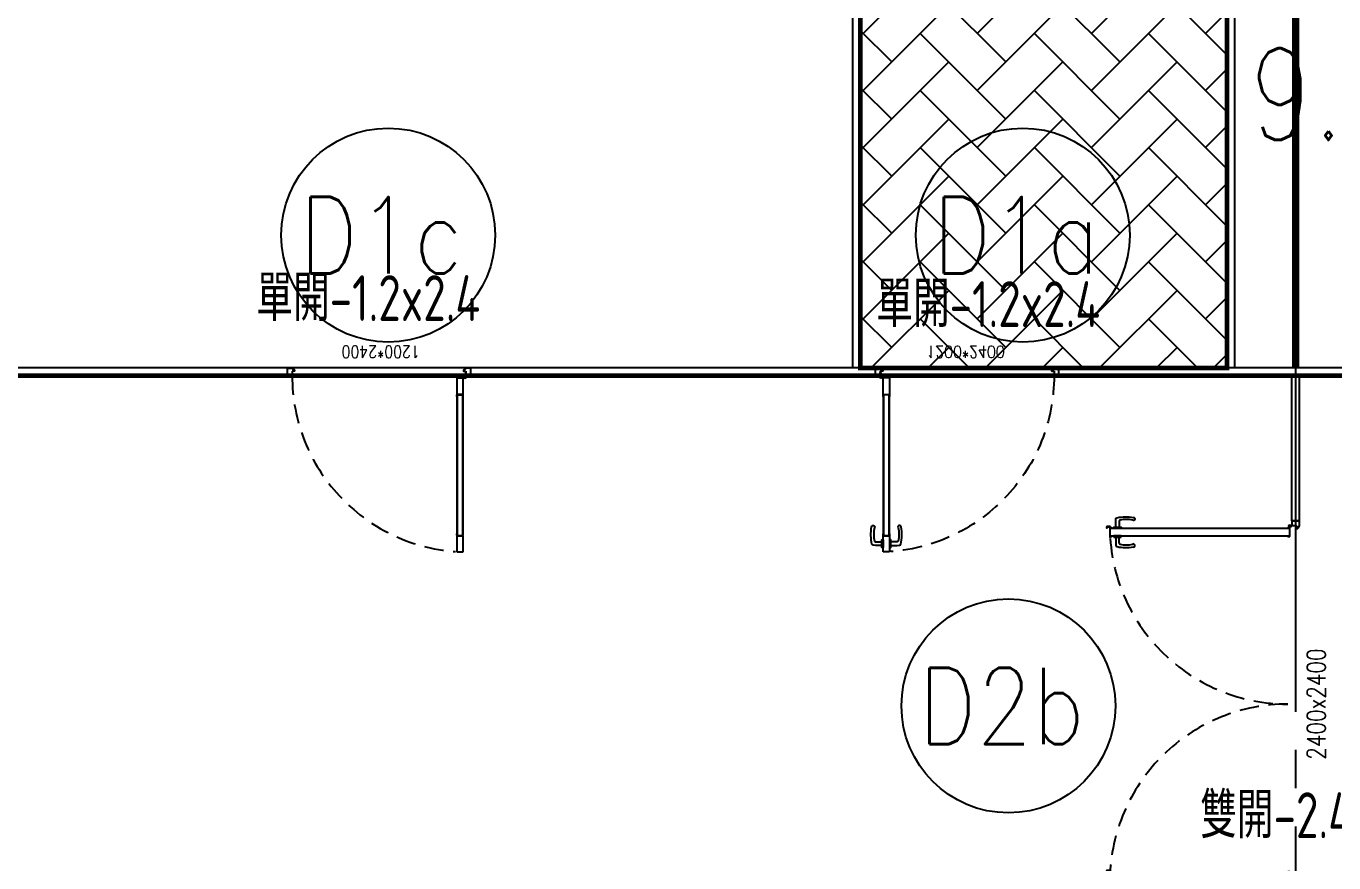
# Model space of a CAD drawing. Extents: x -960 to 27370, y -1283 to 11880.
# Drawn here: x 6849 to 7705, y 8311 to 8859 of the extents above; entities that cross this region are included whole.
import ezdxf
from ezdxf.enums import TextEntityAlignment as Align

# ---------------------------------------------------------------- set-up
doc = ezdxf.new("R2010")
doc.units = 0
doc.header["$LTSCALE"] = 100
for name, pattern in [('188K-SM-03-F10-ARCH-PA-Y2257103$0$AP5A-SM-03-F20-ARCH-PA-Y2230801+Y2230803$0$ALL-PA-TXT-Y2221201$0$DASHED', [19.05, 12.7, -6.35]), ('188K-SM-03-F10-ARCH-PA-Y2257103$0$DASHED', [19.05, 12.7, -6.35]), ('X-S-FAB-L10$0$COL-CEN-LIN', [3.25, 2.5, -0.25, 0.25, -0.25])]:
    doc.linetypes.add(name, pattern=pattern)
for name, color, linetype in [('188K-SM-03-F10-ARCH-PA-Y2257103$0$K-0-Door-TXT', 53, 'Continuous'), ('188K-SM-03-F10-ARCH-PA-Y2257103$0$K-AREA', 53, 'Continuous'), ('188K-SM-03-F10-ARCH-PA-Y2257103$0$K-Divider-7.5', 53, 'Continuous'), ('188K-SM-03-F10-ARCH-PA-Y2257103$0$K-Door', 53, 'Continuous'), ('188K-SM-03-F10-ARCH-PA-Y2257103$0$K-P1S-2.5-單抗', 53, 'Continuous'), ('188K-SM-03-F10-ARCH-PA-Y2257103$0$K-P1S-4.2-單抗', 53, 'Continuous'), ('188K-SM-03-F10-ARCH-PA-Y2257103$0$K-P2D-4.2-雙抗', 53, 'Continuous'), ('188K-SM-03-F10-ARCH-PA-Y2257103$0$K-TXT', 53, 'Continuous'), ('188K-SM-03-F10-ARCH-PA-Y2257103$0$K-庫板天花-2.4', 53, 'Continuous'), ('X-S-FAB-L10$0$0-DIM-TXT', 8, 'Continuous'), ('X-S-FAB-L10$0$BLOCK', 8, 'Continuous'), ('X-S-FAB-L10$0$CCL', 8, 'X-S-FAB-L10$0$COL-CEN-LIN')]:
    doc.layers.add(name, color=color, linetype=linetype)
doc.styles.add('188K-SM-03-F10-ARCH-PA-Y2257103$0$14P7-XFDP10$0$AA-TXT', font='simplex.shx', dxfattribs={"width": 0.8, "bigfont": 'chineset.shx'})
doc.styles.add('188K-SM-03-F10-ARCH-PA-Y2257103$0$AA-TXT', font='isocp.shx', dxfattribs={"width": 0.8, "bigfont": 'chineset.shx'})
doc.styles.add('188K-SM-03-F10-ARCH-PA-Y2257103$0$AP5A-SM-03-F20-ARCH-PA-Y2230801+Y2230803$0$ALL-PA-TXT-Y2221201$0$Standard', font='txt.shx', dxfattribs={"bigfont": 'chineset.shx'})
doc.styles.add('188K-SM-03-F10-ARCH-PA-Y2257103$0$Standard', font='txt.shx', dxfattribs={"bigfont": 'chineset.shx'})
doc.styles.add('X-S-FAB-L10$0$CHINA', font='simplex.shx', dxfattribs={"width": 0.75, "bigfont": 'chineset.shx'})
doc.styles.add('X-S-FAB-L10$0$Standard', font='', dxfattribs={"width": 0.8})
doc.styles.add('X-S-FAB-L10$0$TG_NOTE_TEXT', font='simplex.shx', dxfattribs={"width": 0.75, "bigfont": 'chineset.shx'})
doc.styles.get('X-S-FAB-L10$0$Standard').set_extended_font_data('Microsoft JhengHei')

# ---------------------------------------------------------------- blocks, each defined once
blk = doc.blocks.new('X-S-FAB-L10$0$FAB2-L05')
at = {"layer": 'X-S-FAB-L10$0$CCL'}
blk.add_line((-18480, 11005), (-18480, 0), dxfattribs=at)
blk = doc.blocks.new('X-S-FAB-L10')
at = {"layer": 'X-S-FAB-L10$0$BLOCK'}
blk.add_blockref('X-S-FAB-L10$0$FAB2-L05', (26160, -720), dxfattribs=at)
at = {"style": 'X-S-FAB-L10$0$TG_NOTE_TEXT', "width": 0.5, "flags": 1}
for p in [(7463.301, 9020), (18268.251, 8649), (11197.77, 4800.167), (16485.801, 4800.167), (25420.27, 2635), (13360, 320.001, 0), (7463.301, -33.333)]:
    blk.add_attdef('WH', text='', height=20, dxfattribs=at).set_placement(p, align=Align.BOTTOM_LEFT)
at = {"width": 0.5}
for style, p in [('X-S-FAB-L10$0$TG_NOTE_TEXT', (7585, 9020)), ('X-S-FAB-L10$0$TG_NOTE_TEXT', (18389.95, 8649)), ('X-S-FAB-L10$0$TG_NOTE_TEXT', (11117.5, 4813.5)), ('X-S-FAB-L10$0$TG_NOTE_TEXT', (16607.5, 4813.5)), ('X-S-FAB-L10$0$TG_NOTE_TEXT', (25350, 2635)), ('X-S-FAB-L10$0$Standard', (13129.375, 325.001, 0)), ('X-S-FAB-L10$0$TG_NOTE_TEXT', (7585, -20))]:
    blk.add_attdef('DESC', text='', height=10, dxfattribs=dict(at, style=style)).set_placement(p, align=Align.BOTTOM_LEFT)
for tag, style, p in [('TYPE', 'X-S-FAB-L10$0$TG_NOTE_TEXT', (7619.286, 9020)), ('NO', 'X-S-FAB-L10$0$TG_NOTE_TEXT', (7650.095, 9020)), ('TYPE', 'X-S-FAB-L10$0$TG_NOTE_TEXT', (18424.236, 8649)), ('NO', 'X-S-FAB-L10$0$TG_NOTE_TEXT', (18455.045, 8649)), ('NO', 'X-S-FAB-L10$0$TG_NOTE_TEXT', (11088.595, 4813.5)), ('TYPE', 'X-S-FAB-L10$0$TG_NOTE_TEXT', (11151.786, 4813.5)), ('TYPE', 'X-S-FAB-L10$0$TG_NOTE_TEXT', (16641.786, 4813.5)), ('NO', 'X-S-FAB-L10$0$TG_NOTE_TEXT', (16672.595, 4813.5)), ('NO', 'X-S-FAB-L10$0$TG_NOTE_TEXT', (25313, 2635)), ('TYPE', 'X-S-FAB-L10$0$TG_NOTE_TEXT', (25350, 2635)), ('NO', 'X-S-FAB-L10$0$Standard', (13100, 320.001, 0)), ('TYPE', 'X-S-FAB-L10$0$Standard', (13129.375, 320.001, 0)), ('TYPE', 'X-S-FAB-L10$0$TG_NOTE_TEXT', (7619.286, -20)), ('NO', 'X-S-FAB-L10$0$TG_NOTE_TEXT', (7650.095, -20))]:
    blk.add_attdef(tag, text='', height=10, dxfattribs=dict(at, style=style)).set_placement(p, align=Align.BOTTOM_RIGHT)
at = {"style": 'X-S-FAB-L10$0$TG_NOTE_TEXT', "width": 0.5, "flags": 1}
for rotation, p in [(180, (43, 7480)), (180, (943, 7480)), (90, (24310, 3717.77)), (270, (17080, 1711.699))]:
    blk.add_attdef('WH', text='', height=20, rotation=rotation, dxfattribs=at).set_placement(p, align=Align.BOTTOM_LEFT)
at = {"width": 0.5}
for rotation, style, p in [(180, 'X-S-FAB-L10$0$Standard', (317.625, 7480)), (180, 'X-S-FAB-L10$0$Standard', (1217.625, 7480)), (90, 'X-S-FAB-L10$0$TG_NOTE_TEXT', (24310, 3647.5)), (270, 'X-S-FAB-L10$0$TG_NOTE_TEXT', (17080, 1605))]:
    blk.add_attdef('DESC', text='', height=10, rotation=rotation, dxfattribs=dict(at, style=style)).set_placement(p, align=Align.BOTTOM_LEFT)
for tag, rotation, style, p in [('TYPE', 180, 'X-S-FAB-L10$0$Standard', (317.625, 7480)), ('NO', 180, 'X-S-FAB-L10$0$Standard', (347, 7480)), ('TYPE', 180, 'X-S-FAB-L10$0$Standard', (1217.625, 7480)), ('NO', 180, 'X-S-FAB-L10$0$Standard', (1247, 7480)), ('TYPE', 90, 'X-S-FAB-L10$0$TG_NOTE_TEXT', (24310, 3647.5)), ('NO', 90, 'X-S-FAB-L10$0$TG_NOTE_TEXT', (24310, 3610.5)), ('TYPE', 270, 'X-S-FAB-L10$0$TG_NOTE_TEXT', (17080, 1605)), ('NO', 270, 'X-S-FAB-L10$0$TG_NOTE_TEXT', (17080, 1573))]:
    blk.add_attdef(tag, text='', height=10, rotation=rotation, dxfattribs=dict(at, style=style)).set_placement(p, align=Align.BOTTOM_RIGHT)
at = {"layer": 'X-S-FAB-L10$0$0-DIM-TXT', "style": 'X-S-FAB-L10$0$CHINA', "width": 0.75}
for p in [(667.414, 7855.1, -2689.4), (22627.353, 6728.814), (25644.722, 6728.814), (24778.787, 5569.051), (1118.252, 4980), (417.801, 4594.623), (23874.84, 4355), (22927.43, 4330.122), (23749.869, 3901.367), (417.801, 3765.236), (1118.252, 3730), (417.801, 3115.79), (536.882, 2227.832), (16908.994, 1782.652), (888.445, 880.466), (16977.43, 750), (18878.841, 750), (25641.221, 553.233), (21364.03, 526.894)]:
    blk.add_attdef('HIG', text='', height=80, dxfattribs=at).set_placement(p, align=Align.MIDDLE_LEFT)
blk = doc.blocks.new('188K-SM-03-F10-ARCH-PA-Y2257103$0$單開庫板門-1200x2400)圓型拉環鎖+輔助鎖)')
at = {"ltscale": 0.1}
for p, q in [((26008.65, -11403.59), (26004.47, -11403.59)), ((26004.47, -11403.59), (26004.47, -11414.12)), ((26008.65, -11414.12), (26008.65, -11403.59)), ((26004.47, -11414.12), (26008.65, -11414.12)), ((26004.54, -11414.05), (26004.54, -11415.33)), ((26004.54, -11415.35), (26004.62, -11415.47)), ((26008.55, -11414.02), (26004.57, -11414.02)), ((26004.64, -11414.34), (26004.64, -11414.18)), ((26004.64, -11415.25), (26004.64, -11414.51)), ((26004.67, -11414.15), (26006.53, -11414.15)), ((26005.13, -11414.37), (26004.67, -11414.37)), ((26004.67, -11414.48), (26005.13, -11414.48)), ((26004.68, -11506.01), (26004.68, -11414.48)), ((26004.68, -11414.48), (26004.74, -11414.48)), ((26004.68, -11415.45), (26004.68, -11415.29)), ((26004.74, -11414.48), (26004.74, -11506.01)), ((26005.16, -11414.45), (26005.16, -11414.41)), ((26006.53, -11414.15), (26006.56, -11414.11)), ((26006.56, -11414.11), (26006.59, -11414.15)), ((26006.59, -11414.15), (26008.45, -11414.15)), ((26007.96, -11414.41), (26007.96, -11414.45)), ((26008.45, -11414.37), (26007.99, -11414.37)), ((26007.99, -11414.48), (26008.45, -11414.48)), ((26008.38, -11506.01), (26008.38, -11414.48)), ((26008.38, -11414.48), (26008.44, -11414.48)), ((26008.44, -11414.48), (26008.44, -11506.01)), ((26008.44, -11415.29), (26008.44, -11415.45)), ((26008.48, -11414.18), (26008.48, -11414.34)), ((26008.48, -11414.51), (26008.48, -11415.25)), ((26008.49, -11415.47), (26008.58, -11415.35)), ((26008.58, -11415.33), (26008.58, -11414.05)), ((26008.65, -11506.37), (26004.47, -11506.37)), ((26004.47, -11506.37), (26004.47, -11518)), ((26004.74, -11506.01), (26004.68, -11506.01)), ((26008.44, -11506.01), (26008.38, -11506.01)), ((26008.65, -11518), (26008.65, -11506.37)), ((25999.48, -11519.65), (25999.48, -11523.21)), ((26002.45, -11519.13), (26000, -11519.13)), ((26002.87, -11518.51), (26002.61, -11518.51)), ((26002.61, -11518.51), (26002.61, -11521.02)), ((26002.61, -11521.85), (26002.61, -11519.29)), ((26002.61, -11521.02), (26002.87, -11521.02)), ((26002.87, -11521.02), (26002.87, -11518.51)), ((26008.33, -11517.48), (26003.64, -11517.48)), ((26003.64, -11517.48), (26003.64, -11517.74)), ((26003.64, -11517.74), (26008.33, -11517.74)), ((26004.47, -11518), (26008.65, -11518)), ((26008.33, -11517.74), (26008.33, -11517.48)), ((26116.35, -11521.85), (26116.35, -11519.29)), ((26116.5, -11519.13), (26118.96, -11519.13)), ((26119.48, -11519.65), (26119.48, -11523.21)), ((26000, -11523.73), (26002.4, -11523.73)), ((26002.4, -11523.73), (26004.05, -11522.65)), ((26003.42, -11521.85), (26002.61, -11521.85)), ((26003.26, -11522.16), (26003.26, -11521.96)), ((26003.26, -11521.96), (26003.42, -11521.96)), ((26004.05, -11522.16), (26003.26, -11522.16)), ((26004.12, -11521.85), (26003.88, -11521.85)), ((26003.88, -11521.96), (26004.05, -11521.96)), ((26004.05, -11521.96), (26004.05, -11522.16)), ((26004.17, -11522.4), (26004.17, -11521.91)), ((26114.78, -11522.4), (26114.78, -11521.91)), ((26114.83, -11521.85), (26115.07, -11521.85)), ((26116.55, -11523.73), (26114.9, -11522.65)), ((26114.91, -11521.96), (26114.91, -11522.16)), ((26115.07, -11521.96), (26114.91, -11521.96)), ((26114.91, -11522.16), (26115.7, -11522.16)), ((26115.53, -11521.85), (26116.35, -11521.85)), ((26115.7, -11521.96), (26115.53, -11521.96)), ((26115.7, -11522.16), (26115.7, -11521.96)), ((26118.96, -11523.73), (26116.55, -11523.73))]:
    blk.add_line(p, q, dxfattribs=at)
blk.add_lwpolyline([(26006.56, -11506.38), (26006.53, -11506.35), (26004.67, -11506.35, -0.414214), (26004.64, -11506.32), (26004.64, -11506.15, -0.414214), (26004.67, -11506.12), (26005.13, -11506.12, 0.414214), (26005.16, -11506.09), (26005.16, -11506.04, 0.414214), (26005.13, -11506.01), (26004.67, -11506.01, -0.414214), (26004.64, -11505.98), (26004.64, -11505.24, -0.414214), (26004.66, -11505.22), (26004.66, -11505.22, 0.414214), (26004.68, -11505.2), (26004.68, -11505.04, 0.72636), (26004.62, -11505.02), (26004.54, -11505.14, 0.158507), (26004.54, -11505.16), (26004.54, -11506.44, 0.414214), (26004.57, -11506.47), (26008.55, -11506.47, 0.414214), (26008.58, -11506.44), (26008.58, -11505.16, 0.158507), (26008.58, -11505.14), (26008.49, -11505.02, 0.72636), (26008.44, -11505.04), (26008.44, -11505.2, 0.414214), (26008.46, -11505.22, -0.414214), (26008.48, -11505.24), (26008.48, -11505.98, -0.414214), (26008.45, -11506.01), (26007.99, -11506.01, 0.414214), (26007.96, -11506.04), (26007.96, -11506.09, 0.414214), (26007.99, -11506.12), (26008.45, -11506.12, -0.414214), (26008.48, -11506.15), (26008.48, -11506.32, -0.414214), (26008.45, -11506.35), (26006.59, -11506.35)], format="xyb", close=True, dxfattribs=at)
for points in [[(25999.48, -11518.93), (25999.48, -11523.93)], [(26119.48, -11518.93), (26119.48, -11523.93)]]:
    blk.add_lwpolyline(points)
at = {"linetype": '188K-SM-03-F10-ARCH-PA-Y2257103$0$AP5A-SM-03-F20-ARCH-PA-Y2230801+Y2230803$0$ALL-PA-TXT-Y2221201$0$DASHED', "ltscale": 0.01}
blk.add_arc((26001.07, -11518.74), 115.28, 359.85306, 85.81349, dxfattribs=at)
at = {"ltscale": 0.1}
for centre, radius, start, end in [((26004.57, -11414.05), 0.0313, 90.00001, 180.00001), ((26004.57, -11415.33), 0.0313, 180.00001, 216.02738), ((26004.65, -11415.45), 0.0313, 216.02736, 359.99999), ((26004.67, -11414.18), 0.0313, 90.00001, 180.00001), ((26004.67, -11414.34), 0.0313, 179.99999, 269.99999), ((26004.67, -11414.51), 0.0313, 89.99998, 179.99998), ((26004.66, -11415.25), 0.0209, 180.00002, 270.00002), ((26004.66, -11415.29), 0.0209, 359.99997, 89.99997), ((26005.13, -11414.41), 0.0313, 0.00002, 90.00002), ((26005.13, -11414.45), 0.0313, 270.00001, 0.00001), ((26007.99, -11414.41), 0.0313, 89.99999, 179.99999), ((26007.99, -11414.45), 0.0313, 179.99999, 269.99999), ((26008.46, -11415.29), 0.0209, 90.00002, 180.00002), ((26008.47, -11415.45), 0.0313, 180.00001, 323.97264), ((26008.45, -11414.18), 0.0313, 359.99999, 89.99999), ((26008.45, -11414.34), 0.0313, 270.00001, 0.00001), ((26008.45, -11414.51), 0.0313, 0.00002, 90.00002), ((26008.46, -11415.25), 0.0209, 269.99998, 359.99998), ((26008.55, -11414.05), 0.0313, 359.99999, 89.99999), ((26008.55, -11415.33), 0.0313, 323.97262, 359.99999)]:
    blk.add_arc(centre, radius, start, end, dxfattribs=at)
for centre, major_axis, start_param, end_param in [((26000, -11519.65), (0.369, -0.369), 2.356194, 3.926991), ((26002.45, -11519.29), (0.111, -0.111), 7.068583, 8.63938), ((26116.5, -11519.29), (-0.111, -0.111), -2.356194, -0.785398), ((26118.96, -11519.65), (-0.369, -0.369), 2.356194, 3.926991), ((26000, -11523.21), (-0.369, -0.369), 5.497787, 7.068583), ((26003.42, -11521.91), (-0.0369, -0.0369), 0.785398, 3.926991), ((26003.88, -11521.91), (-0.0369, -0.0369), 3.926991, 7.068583), ((26003.86, -11522.4), (0.221, -0.221), 6.162283, 7.068583), ((26004.12, -11521.91), (0.0369, -0.0369), 7.068583, 8.63938), ((26114.83, -11521.91), (-0.0369, -0.0369), -2.356194, -0.785398), ((26115.1, -11522.4), (-0.221, -0.221), -0.785398, 0.120903), ((26115.07, -11521.91), (0.0369, -0.0369), -0.785398, 2.356194), ((26115.53, -11521.91), (0.0369, -0.0369), 2.356194, 5.497787), ((26118.96, -11523.21), (0.369, -0.369), -0.785398, 0.785398)]:
    blk.add_ellipse(centre, major_axis=major_axis, ratio=1, start_param=start_param, end_param=end_param, dxfattribs=at)
at = {"ltscale": 0.1, "extrusion": (0, 0, -1)}
blk.add_ellipse((26003.08, -11517.95), major_axis=(-0.516, 0.516), ratio=1, start_param=5.497787, end_param=11.780972, dxfattribs=at)
at = {"color": 8, "ltscale": 0.1, "style": '188K-SM-03-F10-ARCH-PA-Y2257103$0$AP5A-SM-03-F20-ARCH-PA-Y2230801+Y2230803$0$ALL-PA-TXT-Y2221201$0$Standard', "width": 0.85}
blk.add_text('1200*2400', height=8, dxfattribs=at).set_placement((26058.38, -11534.43), align=Align.MIDDLE_CENTER)
blk = doc.blocks.new('188K-SM-03-F10-ARCH-PA-Y2257103$0$雙開門-2400×2400')
for p, q in [((225.2, 117.65), (223.81, 117.59)), ((229.2, 117.65), (225.2, 117.65)), ((225.24, 115.45), (229.2, 115.45)), ((229.2, 119), (229.2, 114.1)), ((230, 119), (229.2, 119)), ((229.2, 114.1), (230, 114.1)), ((230, 114.1), (230, 119)), ((0, 2.5), (0, -2.5)), ((0, -1.9), (0, 1.9)), ((0.6, 2.5), (3.05, 2.5)), ((3.05, 2.5), (3.05, 0.2)), ((3.05, 0.2), (3.05, 0.25)), ((239.4, 2.5), (236.95, 2.5)), ((236.95, 2.5), (236.95, -0.2)), ((236.95, -0.2), (236.95, 0.05)), ((240, 2.5), (240, -2.5)), ((240, -1.9), (240, 1.9)), ((3.05, -2.5), (0.6, -2.5)), ((4.66, -1.95), (3.05, -2.5)), ((3.71, -0.61), (3.86, -0.61)), ((3.87, -0.61), (3.98, -0.61)), ((4.09, -0.73), (3.96, -0.73)), ((3.96, -0.73), (3.96, -1.46)), ((3.96, -1.46), (4.63, -1.46)), ((4.09, -0.72), (4.09, -0.73)), ((4.46, -0.21), (4.14, -0.21)), ((4.51, -0.73), (4.51, -0.72)), ((4.63, -0.73), (4.51, -0.73)), ((4.62, -0.61), (4.73, -0.61)), ((4.63, -1.46), (4.63, -0.73)), ((4.73, -0.61), (4.8, -0.61)), ((5, -0.81), (5, -1.47)), ((235, -0.81), (235, -1.47)), ((235.27, -0.61), (235.2, -0.61)), ((235.38, -0.61), (235.27, -0.61)), ((235.34, -1.95), (236.95, -2.5)), ((235.37, -1.46), (235.37, -0.73)), ((235.37, -0.73), (235.49, -0.73)), ((236.04, -1.46), (235.37, -1.46)), ((235.49, -0.73), (235.49, -0.72)), ((235.54, -0.21), (235.86, -0.21)), ((235.91, -0.72), (235.91, -0.73)), ((235.91, -0.73), (236.04, -0.73)), ((236.13, -0.61), (236.02, -0.61)), ((236.04, -0.73), (236.04, -1.46)), ((236.29, -0.61), (236.14, -0.61)), ((236.95, -2.5), (239.4, -2.5))]:
    blk.add_line(p, q)
for points in [[(10.89, 121.6), (10.89, 123.43), (10.89, 121.6), (4.29, 121.6), (4.29, 121.45), (4.73, 121.45), (4.73, 120.38, 0.414214), (4.85, 120.26), (4.97, 120.26), (4.97, 120.38), (4.87, 120.38), (4.87, 121.36), (5, 121.36), (5, 4.08), (4.87, 4.08), (4.87, 5.06), (4.97, 5.06), (4.97, 5.18), (4.85, 5.18, 0.414214), (4.73, 5.06), (4.73, 3.96, 0.414214), (4.85, 3.84), (10.15, 3.84, 0.414214), (10.28, 3.96), (10.28, 5.06, 0.414214), (10.15, 5.18), (10.03, 5.18), (10.03, 5.06), (10.13, 5.06), (10.13, 4.08), (10, 4.08), (10, 121.36), (10.13, 121.36), (10.13, 120.38), (10.03, 120.38), (10.03, 120.26), (10.15, 120.26, 0.414214), (10.28, 120.38), (10.28, 121.36), (11.07, 121.36, 0.414214), (11.13, 121.42), (11.13, 123.61, 0.414214), (11.07, 123.67), (10.28, 123.67), (10.28, 123.43), (10.89, 123.43)], [(235.89, 121.6), (235.89, 123.43), (235.89, 121.6), (229.29, 121.6), (229.29, 121.45), (229.72, 121.45), (229.72, 120.38, 0.414214), (229.85, 120.26), (229.97, 120.26), (229.97, 120.38), (229.87, 120.38), (229.87, 121.36), (230, 121.36), (230, 4.08), (229.87, 4.08), (229.87, 5.06), (229.97, 5.06), (229.97, 5.18), (229.85, 5.18, 0.414214), (229.72, 5.06), (229.72, 3.96, 0.414214), (229.85, 3.84), (235.15, 3.84, 0.414214), (235.27, 3.96), (235.27, 5.06, 0.414214), (235.15, 5.18), (235.03, 5.18), (235.03, 5.06), (235.13, 5.06), (235.13, 4.08), (235, 4.08), (235, 121.36), (235.13, 121.36), (235.13, 120.38), (235.03, 120.38), (235.03, 120.26), (235.15, 120.26, 0.414214), (235.27, 120.38), (235.27, 121.36), (236.07, 121.36, 0.414214), (236.13, 121.42), (236.13, 123.61, 0.414214), (236.07, 123.67), (235.28, 123.67), (235.28, 123.43), (235.89, 123.43)], [(235.8, 117.65), (239.8, 117.65), (241.19, 117.59, -0.327495), (241.98, 116.91, -0.089847), (242.2, 106.17, -1.144881), (240.27, 106.61, 0.137079), (240.27, 114.93, 0.349357), (239.76, 115.45), (235.8, 115.45)]]:
    blk.add_lwpolyline(points, format="xyb")
blk.add_lwpolyline([(235, 114.1), (235, 119), (235.8, 119), (235.8, 114.1)], close=True)
at = {"ltscale": 500}
for points in [[(3.3, 0.26), (3.3, 3.1), (3.05, 3.1), (3.05, 0.26)], [(8.53, 3.84), (4.03, 3.84), (4.03, 4.09), (8.53, 4.09)], [(231.47, 3.84), (235.97, 3.84), (235.97, 4.09), (231.47, 4.09)], [(236.7, -0.14), (236.7, 3.1), (236.95, 3.1), (236.95, -0.14)]]:
    blk.add_lwpolyline(points, close=True, dxfattribs=at)
at = {"linetype": '188K-SM-03-F10-ARCH-PA-Y2257103$0$DASHED', "ltscale": 0.01}
for centre, start, end in [((3.5, 5.1), 0, 85.99928), ((236.5, 5.1), 94.00072, 180)]:
    blk.add_arc(centre, 116.5, start, end, dxfattribs=at)
for centre, radius, start, end in [((0.6, 1.9), 0.598, 90, 180), ((3.9, 0.22), 0.855, 178.24533, 256.73437), ((236.29, 0.05), 0.659, 270, 360), ((239.4, 1.9), 0.598, 0, 90), ((0.6, -1.9), 0.598, 180, 270), ((4.3, -0.61), 0.427, 111.78679, 180), ((3.98, -0.72), 0.11, 360, 90), ((4.3, -0.61), 0.427, 0, 68.21321), ((4.62, -0.72), 0.11, 90, 180), ((4.5, -1.47), 0.5, 288.97041, 0), ((4.8, -0.81), 0.2, 0, 90), ((235.2, -0.81), 0.2, 90, 180), ((235.5, -1.47), 0.5, 180, 251.02959), ((235.7, -0.61), 0.427, 111.78679, 180), ((235.38, -0.72), 0.11, 360, 90), ((235.7, -0.61), 0.427, 0, 68.21321), ((236.02, -0.72), 0.11, 90, 180), ((239.4, -1.9), 0.598, 270, 360)]:
    blk.add_arc(centre, radius, start, end)
for centre, major_axis, start_param, end_param in [((252.54, 110.92), (-21.29, 21.29), 0.585307, 0.943734), ((223.88, 116.71), (0.624, 0.624), 0.866962, 2.13291), ((239.61, 110.78), (-10.93, 10.93), 0.51383, 1.058752), ((225.31, 114.86), (-0.417, 0.417), -0.669314, 0.675093), ((223.79, 106.26), (-0.707, 0.707), 0.872811, 4.284184)]:
    blk.add_ellipse(centre, major_axis=major_axis, ratio=1, start_param=start_param, end_param=end_param)
at = {"ltscale": 500, "extrusion": (0, 0, -1)}
blk.add_ellipse((3.5, 3.64), major_axis=(0.495, 0.495), ratio=1, start_param=3.926991, end_param=10.210176, dxfattribs=at)
at = {"ltscale": 500}
blk.add_ellipse((236.5, 3.64), major_axis=(-0.495, 0.495), ratio=1, start_param=3.926991, end_param=10.210176, dxfattribs=at)
at = {"color": 8, "style": '188K-SM-03-F10-ARCH-PA-Y2257103$0$14P7-XFDP10$0$AA-TXT', "width": 0.8}
blk.add_text('2400x2400', height=12, dxfattribs=at).set_placement((120, -13.5), align=Align.MIDDLE_CENTER)
blk = doc.blocks.new('188K-SM-03-F10-ARCH-PA-Y2257103$0$AP5A-SM-03-F20-ARCH-PA-Y2230801+Y2230803$0$把手GMT水平鎖')
blk.add_lwpolyline([(24.5, 8), (-24.5, 8), (-24.5, 0), (24.5, 0)], close=True)
blk.add_lwpolyline([(-11, 0), (-11, -40), (-10.4, -53.9, 0.327495), (-3.6, -61.8, 0.089847), (103.8, -64, 1.144881), (99.4, -44.7, -0.137079), (16.2, -44.7, -0.349357), (11, -39.6), (11, 0)], format="xyb")
blk = doc.blocks.new('188K-SM-03-F10-ARCH-PA-Y2257103$0$單開庫板門-1200x2400(水平把手)')
at = {"ltscale": 0.1}
for p, q in [((26008.65, -11403.59), (26004.47, -11403.59)), ((26004.47, -11403.59), (26004.47, -11414.12)), ((26008.65, -11414.12), (26008.65, -11403.59)), ((26004.47, -11414.12), (26008.65, -11414.12)), ((26004.54, -11414.05), (26004.54, -11415.33)), ((26004.54, -11415.35), (26004.62, -11415.47)), ((26008.55, -11414.02), (26004.57, -11414.02)), ((26004.64, -11414.34), (26004.64, -11414.18)), ((26004.64, -11415.25), (26004.64, -11414.51)), ((26004.67, -11414.15), (26006.53, -11414.15)), ((26005.13, -11414.37), (26004.67, -11414.37)), ((26004.67, -11414.48), (26005.13, -11414.48)), ((26004.68, -11506.01), (26004.68, -11414.48)), ((26004.68, -11414.48), (26004.74, -11414.48)), ((26004.68, -11415.45), (26004.68, -11415.29)), ((26004.74, -11414.48), (26004.74, -11506.01)), ((26005.16, -11414.45), (26005.16, -11414.41)), ((26006.53, -11414.15), (26006.56, -11414.11)), ((26006.56, -11414.11), (26006.59, -11414.15)), ((26006.59, -11414.15), (26008.45, -11414.15)), ((26007.96, -11414.41), (26007.96, -11414.45)), ((26008.45, -11414.37), (26007.99, -11414.37)), ((26007.99, -11414.48), (26008.45, -11414.48)), ((26008.38, -11506.01), (26008.38, -11414.48)), ((26008.38, -11414.48), (26008.44, -11414.48)), ((26008.44, -11414.48), (26008.44, -11506.01)), ((26008.44, -11415.29), (26008.44, -11415.45)), ((26008.48, -11414.18), (26008.48, -11414.34)), ((26008.48, -11414.51), (26008.48, -11415.25)), ((26008.49, -11415.47), (26008.58, -11415.35)), ((26008.58, -11415.33), (26008.58, -11414.05)), ((26008.65, -11506.37), (26004.47, -11506.37)), ((26004.47, -11506.37), (26004.47, -11518)), ((26004.74, -11506.01), (26004.68, -11506.01)), ((26008.44, -11506.01), (26008.38, -11506.01)), ((26008.65, -11518), (26008.65, -11506.37)), ((25999.48, -11519.65), (25999.48, -11523.21)), ((26002.45, -11519.13), (26000, -11519.13)), ((26002.87, -11518.51), (26002.61, -11518.51)), ((26002.61, -11518.51), (26002.61, -11521.02)), ((26002.61, -11521.85), (26002.61, -11519.29)), ((26002.61, -11521.02), (26002.87, -11521.02)), ((26002.87, -11521.02), (26002.87, -11518.51)), ((26008.33, -11517.48), (26003.64, -11517.48)), ((26003.64, -11517.48), (26003.64, -11517.74)), ((26003.64, -11517.74), (26008.33, -11517.74)), ((26004.47, -11518), (26008.65, -11518)), ((26008.33, -11517.74), (26008.33, -11517.48)), ((26116.35, -11521.85), (26116.35, -11519.29)), ((26116.5, -11519.13), (26118.96, -11519.13)), ((26119.48, -11519.65), (26119.48, -11523.21)), ((26000, -11523.73), (26002.4, -11523.73)), ((26002.4, -11523.73), (26004.05, -11522.65)), ((26003.42, -11521.85), (26002.61, -11521.85)), ((26003.26, -11522.16), (26003.26, -11521.96)), ((26003.26, -11521.96), (26003.42, -11521.96)), ((26004.05, -11522.16), (26003.26, -11522.16)), ((26004.12, -11521.85), (26003.88, -11521.85)), ((26003.88, -11521.96), (26004.05, -11521.96)), ((26004.05, -11521.96), (26004.05, -11522.16)), ((26004.17, -11522.4), (26004.17, -11521.91)), ((26114.78, -11522.4), (26114.78, -11521.91)), ((26114.83, -11521.85), (26115.07, -11521.85)), ((26116.55, -11523.73), (26114.9, -11522.65)), ((26114.91, -11521.96), (26114.91, -11522.16)), ((26115.07, -11521.96), (26114.91, -11521.96)), ((26114.91, -11522.16), (26115.7, -11522.16)), ((26115.53, -11521.85), (26116.35, -11521.85)), ((26115.7, -11521.96), (26115.53, -11521.96)), ((26115.7, -11522.16), (26115.7, -11521.96)), ((26118.96, -11523.73), (26116.55, -11523.73))]:
    blk.add_line(p, q, dxfattribs=at)
blk.add_lwpolyline([(26006.56, -11506.38), (26006.53, -11506.35), (26004.67, -11506.35, -0.414214), (26004.64, -11506.32), (26004.64, -11506.15, -0.414214), (26004.67, -11506.12), (26005.13, -11506.12, 0.414214), (26005.16, -11506.09), (26005.16, -11506.04, 0.414214), (26005.13, -11506.01), (26004.67, -11506.01, -0.414214), (26004.64, -11505.98), (26004.64, -11505.24, -0.414214), (26004.66, -11505.22), (26004.66, -11505.22, 0.414214), (26004.68, -11505.2), (26004.68, -11505.04, 0.72636), (26004.62, -11505.02), (26004.54, -11505.14, 0.158507), (26004.54, -11505.16), (26004.54, -11506.44, 0.414214), (26004.57, -11506.47), (26008.55, -11506.47, 0.414214), (26008.58, -11506.44), (26008.58, -11505.16, 0.158507), (26008.58, -11505.14), (26008.49, -11505.02, 0.72636), (26008.44, -11505.04), (26008.44, -11505.2, 0.414214), (26008.46, -11505.22, -0.414214), (26008.48, -11505.24), (26008.48, -11505.98, -0.414214), (26008.45, -11506.01), (26007.99, -11506.01, 0.414214), (26007.96, -11506.04), (26007.96, -11506.09, 0.414214), (26007.99, -11506.12), (26008.45, -11506.12, -0.414214), (26008.48, -11506.15), (26008.48, -11506.32, -0.414214), (26008.45, -11506.35), (26006.59, -11506.35)], format="xyb", close=True, dxfattribs=at)
for points in [[(25999.48, -11518.93), (25999.48, -11523.93)], [(26119.48, -11518.93), (26119.48, -11523.93)]]:
    blk.add_lwpolyline(points)
at = {"linetype": '188K-SM-03-F10-ARCH-PA-Y2257103$0$AP5A-SM-03-F20-ARCH-PA-Y2230801+Y2230803$0$ALL-PA-TXT-Y2221201$0$DASHED', "ltscale": 0.01}
blk.add_arc((26001.07, -11518.74), 115.28, 359.85306, 85.81349, dxfattribs=at)
at = {"ltscale": 0.1}
for centre, radius, start, end in [((26004.57, -11414.05), 0.0313, 90.00001, 180.00001), ((26004.57, -11415.33), 0.0313, 180.00001, 216.02738), ((26004.65, -11415.45), 0.0313, 216.02736, 359.99999), ((26004.67, -11414.18), 0.0313, 90.00001, 180.00001), ((26004.67, -11414.34), 0.0313, 179.99999, 269.99999), ((26004.67, -11414.51), 0.0313, 89.99998, 179.99998), ((26004.66, -11415.25), 0.0209, 180.00002, 270.00002), ((26004.66, -11415.29), 0.0209, 359.99997, 89.99997), ((26005.13, -11414.41), 0.0313, 0.00002, 90.00002), ((26005.13, -11414.45), 0.0313, 270.00001, 0.00001), ((26007.99, -11414.41), 0.0313, 89.99999, 179.99999), ((26007.99, -11414.45), 0.0313, 179.99999, 269.99999), ((26008.46, -11415.29), 0.0209, 90.00002, 180.00002), ((26008.47, -11415.45), 0.0313, 180.00001, 323.97264), ((26008.45, -11414.18), 0.0313, 359.99999, 89.99999), ((26008.45, -11414.34), 0.0313, 270.00001, 0.00001), ((26008.45, -11414.51), 0.0313, 0.00002, 90.00002), ((26008.46, -11415.25), 0.0209, 269.99998, 359.99998), ((26008.55, -11414.05), 0.0313, 359.99999, 89.99999), ((26008.55, -11415.33), 0.0313, 323.97262, 359.99999)]:
    blk.add_arc(centre, radius, start, end, dxfattribs=at)
for centre, major_axis, start_param, end_param in [((26000, -11519.65), (0.369, -0.369), 2.356194, 3.926991), ((26002.45, -11519.29), (0.111, -0.111), 7.068583, 8.63938), ((26116.5, -11519.29), (-0.111, -0.111), -2.356194, -0.785398), ((26118.96, -11519.65), (-0.369, -0.369), 2.356194, 3.926991), ((26000, -11523.21), (-0.369, -0.369), 5.497787, 7.068583), ((26003.42, -11521.91), (-0.0369, -0.0369), 0.785398, 3.926991), ((26003.88, -11521.91), (-0.0369, -0.0369), 3.926991, 7.068583), ((26003.86, -11522.4), (0.221, -0.221), 6.162283, 7.068583), ((26004.12, -11521.91), (0.0369, -0.0369), 7.068583, 8.63938), ((26114.83, -11521.91), (-0.0369, -0.0369), -2.356194, -0.785398), ((26115.1, -11522.4), (-0.221, -0.221), -0.785398, 0.120903), ((26115.07, -11521.91), (0.0369, -0.0369), -0.785398, 2.356194), ((26115.53, -11521.91), (0.0369, -0.0369), 2.356194, 5.497787), ((26118.96, -11523.21), (0.369, -0.369), -0.785398, 0.785398)]:
    blk.add_ellipse(centre, major_axis=major_axis, ratio=1, start_param=start_param, end_param=end_param, dxfattribs=at)
at = {"ltscale": 0.1, "extrusion": (0, 0, -1)}
blk.add_ellipse((26003.08, -11517.95), major_axis=(-0.516, 0.516), ratio=1, start_param=5.497787, end_param=11.780972, dxfattribs=at)
at = {"ltscale": 5}
for p, xscale, yscale, zscale, rotation in [((26003.63, -11408.93), 0.1058823529319317, 0.1058823529319317, 0.1058823529319317, 270), ((26009.49, -11408.93), -0.1058823529319317, 0.1058823529396357, 0.1058823529411765, 90)]:
    blk.add_blockref('188K-SM-03-F10-ARCH-PA-Y2257103$0$AP5A-SM-03-F20-ARCH-PA-Y2230801+Y2230803$0$把手GMT水平鎖', p, dxfattribs=dict(at, xscale=xscale, yscale=yscale, zscale=zscale, rotation=rotation))
at = {"color": 8, "ltscale": 0.1, "style": '188K-SM-03-F10-ARCH-PA-Y2257103$0$AP5A-SM-03-F20-ARCH-PA-Y2230801+Y2230803$0$ALL-PA-TXT-Y2221201$0$Standard', "width": 0.85}
blk.add_text('1200*2400', height=8, dxfattribs=at).set_placement((26058.38, -11534.43), align=Align.MIDDLE_CENTER)
blk = doc.blocks.new('188K-SM-03-F10-ARCH-PA-Y2257103')
at = {"layer": '188K-SM-03-F10-ARCH-PA-Y2257103$0$K-庫板天花-2.4'}
h = blk.add_hatch(dxfattribs=at)
h.set_pattern_fill('AR-HBONE', color=256, scale=0.26)
h.paths.add_polyline_path([(7395, 9025), (7635, 9025), (7635, 8634.99), (7395, 8634.99)])
at = {"layer": '188K-SM-03-F10-ARCH-PA-Y2257103$0$K-AREA', "const_width": 3, "elevation": 0}
blk.add_lwpolyline([(7395, 9025), (7635, 9025), (7635, 8634.99), (7395, 8634.99)], close=True, dxfattribs=at)
blk.add_lwpolyline([(1775, 8629.99), (2595, 8629.99), (2595, 8545), (2685, 8545), (2685, 8629.99), (3435, 8629.99), (3435, 8545), (3525, 8545), (3525, 8629.99), (4275, 8629.99), (4275, 8545), (4365, 8545), (4365, 8629.99), (17585, 8629.99)], dxfattribs=at)
at = {"layer": '188K-SM-03-F10-ARCH-PA-Y2257103$0$K-Divider-7.5', "const_width": 5, "elevation": 0}
blk.add_lwpolyline([(7680, 8634.99), (7680, 8965)], dxfattribs=at)
at = {"layer": '188K-SM-03-F10-ARCH-PA-Y2257103$0$K-P1S-2.5-單抗'}
for p, q in [((7390, 9007.5, 0), (7390, 8634.99, 0)), ((7395, 9007.5, 0), (7395, 8634.99, 0)), ((7635, 9007.5, 0), (7635, 8634.99, 0)), ((7640, 9007.5, 0), (7640, 8634.99, 0))]:
    blk.add_line(p, q, dxfattribs=at)
at = {"layer": '188K-SM-03-F10-ARCH-PA-Y2257103$0$K-P1S-4.2-單抗'}
for p, q in [((7405, 8634.99, 0), (1780, 8634.99, 0)), ((7405, 8629.99, 0), (1780, 8629.99, 0)), ((15195, 8634.99, 0), (7525, 8634.99, 0)), ((15195, 8629.99, 0), (7525, 8629.99, 0))]:
    blk.add_line(p, q, dxfattribs=at)
at = {"layer": '188K-SM-03-F10-ARCH-PA-Y2257103$0$K-P2D-4.2-雙抗'}
for p, q in [((7677.46, 8535), (7677.46, 8629.99)), ((7677.46, 8535), (7677.46, 8629.99)), ((7677.46, 8535), (7677.46, 8629.99)), ((7682.46, 8535), (7682.46, 8629.99)), ((7682.46, 8535), (7682.46, 8629.99)), ((7682.46, 8535), (7682.46, 8629.99))]:
    blk.add_line(p, q, dxfattribs=at)
at = {"layer": '188K-SM-03-F10-ARCH-PA-Y2257103$0$K-TXT'}
for centre in [(7086.01, 8721.87, 0), (7501.39, 8721.87, 0), (7491.97, 8413.82, 0)]:
    blk.add_circle(centre, 70, dxfattribs=at)
at = {"layer": '188K-SM-03-F10-ARCH-PA-Y2257103$0$K-庫板天花-2.4', "elevation": 0}
blk.add_lwpolyline([(7395, 9025), (7635, 9025), (7635, 8634.99), (7395, 8634.99), (7395, 9025)], dxfattribs=at)
at = {"layer": '188K-SM-03-F10-ARCH-PA-Y2257103$0$K-Door'}
for name, p, rotation in [('188K-SM-03-F10-ARCH-PA-Y2257103$0$單開庫板門-1200x2400)圓型拉環鎖+輔助鎖)', (33139.48, -2888.94), 180), ('188K-SM-03-F10-ARCH-PA-Y2257103$0$雙開門-2400×2400', (7679.96, 8295), 89.99999999999999)]:
    blk.add_blockref(name, p, dxfattribs=dict(at, rotation=rotation))
at = {"layer": '188K-SM-03-F10-ARCH-PA-Y2257103$0$K-Door', "xscale": -1, "rotation": 180}
blk.add_blockref('188K-SM-03-F10-ARCH-PA-Y2257103$0$單開庫板門-1200x2400(水平把手)', (-18594.48, -2888.94, 0), dxfattribs=at)
at = {"layer": '188K-SM-03-F10-ARCH-PA-Y2257103$0$K-0-Door-TXT', "style": '188K-SM-03-F10-ARCH-PA-Y2257103$0$AA-TXT', "width": 0.8}
for s, p in [('單開-1.2x2.4', (7072.94, 8680.67, 0)), ('單開-1.2x2.4', (7478.73, 8676.72, 0)), ('雙開-2.4x2.4', (7693.46, 8342.29))]:
    blk.add_text(s, height=30, dxfattribs=at).set_placement(p, align=Align.MIDDLE_CENTER)
at = {"layer": '188K-SM-03-F10-ARCH-PA-Y2257103$0$K-AREA', "style": '188K-SM-03-F10-ARCH-PA-Y2257103$0$Standard', "width": 0.8}
blk.add_text('9.4m2', height=60, dxfattribs=at).set_placement((7649.99, 8784.18, 0))
at = {"layer": '188K-SM-03-F10-ARCH-PA-Y2257103$0$K-TXT', "style": '188K-SM-03-F10-ARCH-PA-Y2257103$0$Standard', "width": 0.85}
for s, p in [('D1c', (7081.61, 8721.87, 0)), ('D1a', (7496.99, 8721.87, 0)), ('D2b', (7487.57, 8413.82, 0))]:
    blk.add_text(s, height=50, dxfattribs=at).set_placement(p, align=Align.MIDDLE)

msp = doc.modelspace()

# ---------------------------------------------------------------- block references
for name in ['X-S-FAB-L10', '188K-SM-03-F10-ARCH-PA-Y2257103']:
    msp.add_blockref(name, (0, 0))

doc.saveas('drawing.dxf')
